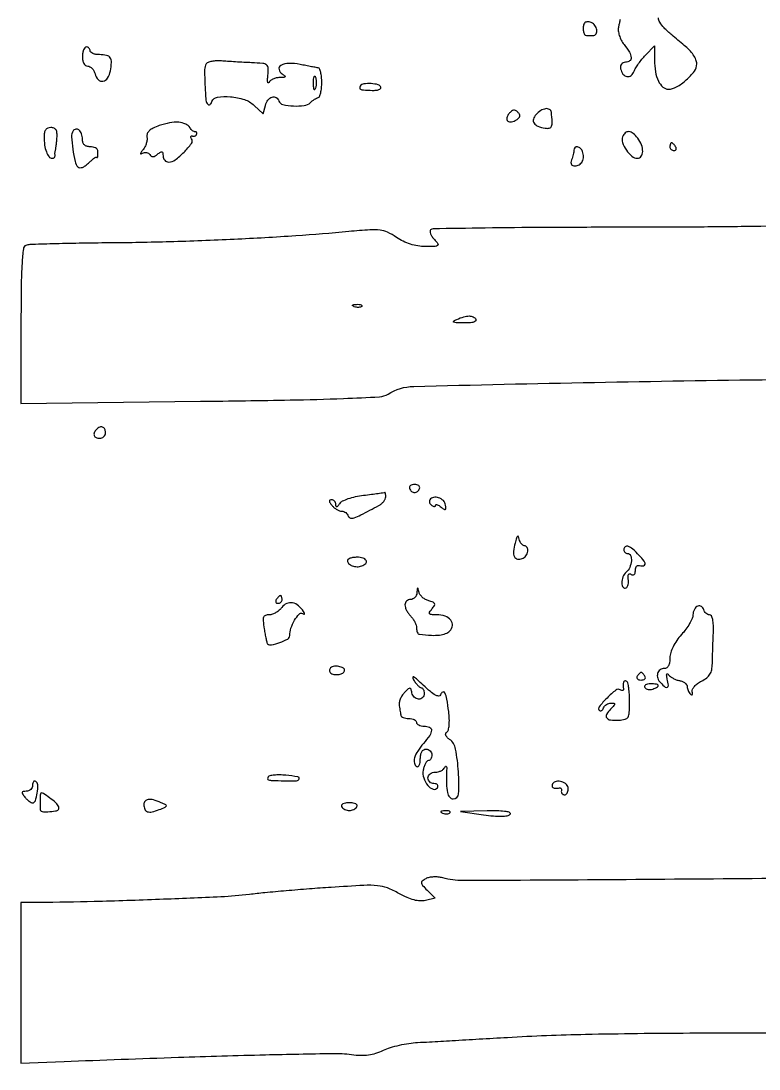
# Model space of a CAD drawing. Extents: x 0 to 5034, y 0 to 2560.
# Drawn here: x 0 to 192.2, y 1113.6 to 1386.8 of the extents above; entities that cross this region are included whole.
import ezdxf

# ---------------------------------------------------------------- set-up
doc = ezdxf.new("R2010")
doc.units = 0

msp = doc.modelspace()

# ---------------------------------------------------------------- linework, layer by layer
for points in [[(146.717159, 1386.206326, 0.086915), (146.436378, 1385.241242, 0.06871), (146.466292, 1384.15273, 0.082311), (146.75971, 1383.2931, 0.276116), (147.25, 1383), (148.073437, 1383), (149, 1383, 0.262818), (149.759127, 1383.428632, 0.172067), (149.965836, 1384.438119, 0.123597), (149.488236, 1385.617515, 0.14441), (148.532025, 1386.349337, 0.047559), (147.944687, 1386.512748, 0.063824), (147.393368, 1386.539695, 0.079797), (146.959212, 1386.434419, 0.181228)], [(16, 1377.5, 0.048383), (16.096803, 1376.501959, 0.078166), (16.388337, 1375.701796, 0.103874), (16.834362, 1375.185407, 0.164298), (17.383369, 1375, -0.129214), (17.951305, 1374.850737, -0.073972), (18.514007, 1374.4125, -0.065681), (18.986593, 1373.764694, -0.060903), (19.289749, 1373, 0.122961), (20.116878, 1371.487648, 0.25788), (21.349575, 1371.077958, 0.209316), (22.566843, 1371.90462, 0.093438), (23.291452, 1373.744303, 0.032187), (23.572311, 1375.987952, 0.164035), (23.247468, 1377.184971, 0.197876), (22.308839, 1377.813329, 0.049845), (20.440983, 1378, -0.039081), (19.50628, 1378.07317, -0.058208), (18.717039, 1378.29375, -0.076538), (18.179376, 1378.617207, -0.222681), (18, 1379, 0.099038), (17.923658, 1379.381638, 0.097945), (17.70625, 1379.70625, 0.097945), (17.381638, 1379.923658, 0.099038), (17, 1380, 0.226478), (16.617064, 1379.817169, 0.074992), (16.29375, 1379.265625, 0.057076), (16.073116, 1378.457356, 0.038131)], [(48.254061, 1375.602062, 0.138378), (47.828766, 1374.115021, 0.011993), (47.910057, 1370.136853, 0.010247), (48.170967, 1366.122958, 0.188757), (48.725278, 1365, 0.202205), (48.970057, 1364.913381, 0.147816), (49.243817, 1365.014062, 0.094908), (49.50934, 1365.30743, 0.05088), (49.720238, 1365.75, -0.277412), (51.150035, 1366.921813, -0.058169), (54.523482, 1367.02013, -0.055833), (58.188751, 1366.282404, -0.111462), (60.724111, 1364.789459), (63.077124, 1362.578918), (63.655193, 1364.789459, -0.100422), (64.330213, 1366.165882, -0.152824), (65.412265, 1366.92436, -0.213518), (66.477143, 1366.803895, -0.180854), (67.19475, 1365.91575, 0.262958), (68.20872, 1364.999577, 0.042629), (70.941671, 1364.627554, 0.043877), (73.78762, 1364.734643, 0.166537), (75.363411, 1365.506268, -0.028536), (75.865889, 1365.954445, -0.025405), (76.435398, 1366.361439, -0.026252), (76.985859, 1366.674565, -0.068182), (77.416667, 1366.821429, 0.255683), (77.772444, 1367.116884, 0.036989), (78.064063, 1368.049107, 0.034354), (78.266695, 1369.300347, 0.022972), (78.333333, 1370.75, 0.023028), (78.266859, 1372.192563, 0.035757), (78.064063, 1373.421212, 0.039826), (77.772128, 1374.318116, 0.280026), (77.416667, 1374.577529, -0.021874), (76.858771, 1374.649399, -0.002674), (75.645766, 1374.86663, -0.003164), (74.206906, 1375.141686, -0.002606), (72.675304, 1375.452833, 0.053666), (69.80428, 1375.736278, 0.120449), (67.695451, 1375.201028, 0.331446), (67.198361, 1374.151646, 0.205133), (68.008359, 1372.973672, -0.021705), (68.737906, 1372.466837, -0.403436), (68.776971, 1372.213983, -0.230013), (68.479708, 1372.049656, -0.011441), (67.333333, 1372.015313, 0.052873), (66.461429, 1371.916619, 0.053323), (65.632236, 1371.637311, 0.058572), (64.965514, 1371.229949, 0.117977), (64.584917, 1370.75, -0.311214), (64.406247, 1370.644886, -0.350772), (64.263051, 1370.777318, -0.048761), (64.226266, 1371.480558, -0.013073), (64.306128, 1372.598317, 0.03168), (64.371267, 1374.505915, 0.224185), (63.962329, 1375.310404, 0.143855), (62.960775, 1375.703125, 0.011149), (60.054545, 1375.894165, -0.002233), (58.06897, 1375.989167, -0.001636), (55.866288, 1376.111648, -0.001652), (53.781015, 1376.24136, -0.003663), (52.192392, 1376.357146, 0.0299), (50.879895, 1376.383795, 0.037504), (49.671119, 1376.244838, 0.041059), (48.714522, 1375.978547, 0.167452)], [(76.692991, 1369.269032, -0.087174), (76.51666, 1368.883358, -0.597527), (76.356533, 1368.900903, -0.080377), (76.235556, 1369.431793, -0.012823), (76.194949, 1370.5, -0.014395), (76.212705, 1371.580113, -0.052471), (76.315079, 1372.257153, -0.333666), (76.47713, 1372.386009, -0.31318), (76.655937, 1372.269032, -0.06278), (76.814405, 1371.671085, -0.030339), (76.872264, 1370.880008, -0.029507), (76.832894, 1370.036634, -0.037336)], [(88.367878, 1369.786222, 0.128551), (88.209012, 1369.268761, 0.331154), (88.41636, 1368.963984, 0.069297), (89.180848, 1368.812633, 0.004275), (91.5, 1368.7, 0.033462), (92.440512, 1368.725326, 0.060493), (93.192188, 1368.889205, 0.094945), (93.651489, 1369.155131, 0.290834), (93.75, 1369.484527, 0.26794), (93.052136, 1370.163613, 0.048083), (91.186312, 1370.449591, 0.04802), (89.270156, 1370.372963, 0.223957)], [(127.10906, 1362.631409, 0.104703), (126.519145, 1361.509482, 0.296225), (126.769171, 1360.702783, 0.234486), (127.712277, 1360.478358, 0.081818), (129.039387, 1361.024342, 0.052869), (129.652205, 1361.499182, 0.157747), (129.900287, 1361.960916, 0.175012), (129.818409, 1362.448412, 0.068226), (129.399259, 1363.000741, 0.078798), (128.829441, 1363.414571, 0.159006), (128.287065, 1363.499587, 0.132469), (127.729987, 1363.248606, 0.04788)], [(134.133021, 1362.378942, 0.106776), (133.460753, 1361.181587, 0.224441), (133.609017, 1360.149739, 0.156113), (134.611864, 1359.344077, 0.050032), (136.477558, 1358.833574, 0.09363), (137.597619, 1358.855539, 0.25213), (138.187151, 1359.352386, 0.111479), (138.365712, 1360.498898, 0.014205), (138.125, 1363, 0.238296), (137.634133, 1363.729614, 0.167811), (136.643306, 1363.908058, 0.104152), (135.345421, 1363.416721, 0.069361)], [(36, 1359.508449, 0.02851), (34.428082, 1358.854516, 0.073601), (33.415066, 1358.164186, 0.112042), (32.895395, 1357.408693, 0.140594), (32.810873, 1356.566453, -0.074454), (32.834664, 1355.791866, -0.043424), (32.645359, 1354.880134, -0.042326), (32.289632, 1353.979379, -0.055122), (31.810873, 1353.233853, 0.012597), (31.293576, 1352.561506, 0.122776), (31.159419, 1352.231642, 0.559172), (31.274357, 1352.136193, 0.053441), (31.680902, 1352.324353, -0.089457), (32.181748, 1352.513911, -0.094001), (32.708238, 1352.511764, -0.098385), (33.178379, 1352.31979, -0.108779), (33.519929, 1351.967754, 0.104543), (33.903294, 1351.565939, 0.164411), (34.358158, 1351.437769, 0.118701), (34.909843, 1351.600925, 0.042246), (35.589028, 1352.073886, -0.025852), (36.323484, 1352.621901, -0.228612), (36.713024, 1352.676732, -0.285615), (36.941649, 1352.407886, -0.037094), (37, 1351.622445, 0.08843), (37.110422, 1351.002978, 0.094804), (37.427273, 1350.476593, 0.099992), (37.89965, 1350.124455, 0.110767), (38.454545, 1350, 0.162675), (40.151613, 1350.567149, 0.037155), (42.460388, 1352.589348, 0.034686), (44.391967, 1354.846398, 0.307169), (44.444783, 1356.089344, -0.048367), (44.272165, 1356.440469, -0.172988), (44.267811, 1356.686776, -0.290033), (44.410043, 1356.802102, -0.110062), (44.67567, 1356.774777, 0.089797), (45.009382, 1356.726852, 0.095284), (45.331291, 1356.801028, 0.099786), (45.591427, 1356.984934, 0.109117), (45.75, 1357.25, 0.076508), (45.797838, 1357.530313, 0.137092), (45.739092, 1357.754598, 0.167854), (45.584569, 1357.88729, 0.128187), (45.361803, 1357.91459, -0.144636), (45.068328, 1357.960218, -0.054231), (44.709771, 1358.179989, -0.047958), (44.34769, 1358.520068, -0.04185), (44.038308, 1358.938016, 0.153833), (42.892591, 1359.926682, 0.084155), (41.072793, 1360.369628, 0.064068), (38.718647, 1360.235022, 0.038055)], [(6, 1356.581787, 0.036078), (6.154165, 1354.448008, 0.054226), (6.620108, 1352.642775, 0.070721), (7.300755, 1351.403191, 0.236107), (8.106989, 1351, 0.085084), (8.438979, 1351.056906, 0.107853), (8.702892, 1351.220313, 0.119263), (8.857212, 1351.464218, 0.121421), (8.881579, 1351.75, -0.031041), (8.850875, 1352.073802, -0.02435), (8.856595, 1352.426562, -0.02493), (8.894473, 1352.755197, -0.053883), (8.96282, 1353, 0.058847), (9.050979, 1353.328268, 0.005478), (9.163105, 1354.160938, 0.006984), (9.272401, 1355.160317, 0.00543), (9.364263, 1356.25, 0.033485), (9.372614, 1357.5758, 0.11581), (9.127734, 1358.39271, 0.169093), (8.609804, 1358.841453, 0.095017), (7.783022, 1359, 0.096723), (6.99419, 1358.845962, 0.138312), (6.434333, 1358.410939, 0.110737), (6.1054, 1357.663892, 0.048586)], [(13.564046, 1358.103629, 0.153162), (13.186724, 1356.623525, 0.020372), (13.496865, 1353.371718, 0.020855), (14.073888, 1350.155634, 0.142494), (14.84117, 1348.75883, 0.184095), (15.326491, 1348.54135, 0.097221), (15.989695, 1348.632552, 0.07104), (16.758485, 1349.025332, 0.042832), (17.542857, 1349.685714, -0.014782), (18.261488, 1350.363066, -0.023531), (18.918616, 1350.893616, -0.019945), (19.465484, 1351.261587, -0.313023), (19.678571, 1351.25, 0.119378), (19.800773, 1351.194927, 0.214927), (19.90558, 1351.220312, 0.161785), (19.976615, 1351.326644, 0.067143), (20, 1351.5), (20, 1352.146875), (20, 1353, 0.191087), (19.848523, 1353.381882, 0.088204), (19.4125, 1353.70625, 0.068025), (18.765418, 1353.926307, 0.048028), (18, 1354, -0.072026), (17.136347, 1354.12506, -0.121293), (16.507601, 1354.492623, -0.12387), (16.129729, 1355.103605, -0.077002), (16, 1355.940983, 0.079556), (15.77201, 1357.364804, 0.13257), (15.109621, 1358.373276, 0.231344), (14.290747, 1358.601093, 0.211543)], [(156.682427, 1356.614802, 0.178428), (156.66218, 1355.088782, 0.066126), (157.654243, 1353.14508, 0.066099), (159.120182, 1351.526646, 0.177529), (160.556704, 1351, 0.245047), (161.520906, 1351.502737, 0.151081), (161.919852, 1352.749645, 0.097059), (161.594637, 1354.499561, 0.068116), (160.607954, 1356.25, 0.058255), (159.43561, 1357.469504, 0.15013), (158.317893, 1357.929861, 0.208532), (157.374959, 1357.618945, 0.119238)], [(169, 1354, 0.105053), (169.081062, 1353.618444, 0.099167), (169.311086, 1353.29375, 0.09642), (169.654762, 1353.076123, 0.093332), (170.059017, 1353, 0.108972), (170.413961, 1353.078288, 0.182303), (170.6254, 1353.29375, 0.161196), (170.656512, 1353.6179, 0.082592), (170.5, 1354, 0.029505), (170.231006, 1354.382774, 0.035638), (169.933975, 1354.70625, 0.038439), (169.65171, 1354.934461, 0.151918), (169.440983, 1355, 0.210953), (169.272352, 1354.92554, 0.081139), (169.129539, 1354.70625, 0.061769), (169.032345, 1354.382849, 0.042167)], [(144, 1353.081787, -0.04425), (143.959197, 1352.621647, -0.015326), (143.821697, 1351.96865, -0.015089), (143.625376, 1351.254744, -0.016969), (143.393011, 1350.581787, 0.065974), (143.231681, 1349.906916, 0.158332), (143.338211, 1349.409944, 0.177114), (143.703435, 1349.105437, 0.086312), (144.309678, 1349, 0.140326), (145.398741, 1349.311786, 0.134949), (146.17738, 1350.156262, 0.117344), (146.482067, 1351.385543, 0.090681), (146.245704, 1352.75, 0.111708), (145.707643, 1353.580484, 0.157978), (144.923832, 1353.968868, 0.237494), (144.278748, 1353.755333, 0.198752)], [(88.729167, 1312.395833, -0.126455), (88.402231, 1312.202593, -0.060344), (87.916927, 1312.123424, -0.05415), (87.359369, 1312.160852, -0.051402), (86.8125, 1312.316886, -0.054073), (86.395823, 1312.538436, -0.470617), (86.37858, 1312.720685, -0.168741), (86.670344, 1312.862007, -0.018894), (87.416667, 1312.921053, -0.028489), (88.112848, 1312.910055, -0.077125), (88.592839, 1312.799335, -0.208169), (88.77538, 1312.614691, -0.296942)], [(118.5, 1309, -0.355072), (118.448734, 1308.604169, -0.119595), (117.906896, 1308.292805, -0.054976), (116.836016, 1308.104936, -0.020572), (115.309017, 1308.070285, -0.006171), (113.293391, 1308.132368, -0.108321), (112.664955, 1308.298828, -0.583203), (112.654499, 1308.559388, -0.037291), (113.5, 1309, -0.027916), (115.358877, 1309.678628, -0.073689), (116.756955, 1309.885798, -0.113568), (117.780256, 1309.650332, -0.142168)], [(19.666667, 1280.333333, 0.091649), (19.095775, 1279.503522, 0.193059), (19.066255, 1278.735179, 0.206496), (19.569797, 1278.19498, 0.103678), (20.5, 1278, 0.099038), (21.072457, 1278.114514, 0.097945), (21.559375, 1278.440625, 0.097945), (21.885486, 1278.927543, 0.099038), (22, 1279.5, 0.103678), (21.80502, 1280.430203, 0.206496), (21.264821, 1280.933745, 0.193059), (20.496478, 1280.904225, 0.091649)], [(101.191667, 1264.925, 0.073624), (101.399741, 1264.514089, 0.066918), (101.723802, 1264.165781, 0.070382), (102.110048, 1263.930417, 0.102038), (102.5, 1263.85, 0.102038), (102.889952, 1263.930417, 0.070382), (103.276198, 1264.165781, 0.066918), (103.600259, 1264.514089, 0.073624), (103.808333, 1264.925, 0.159683), (103.810399, 1265.333474, 0.143818), (103.571823, 1265.684219, 0.107546), (103.111023, 1265.920344, 0.064908), (102.5, 1266, 0.064908), (101.888977, 1265.920344, 0.107546), (101.428177, 1265.684219, 0.143818), (101.189601, 1265.333474, 0.159683)], [(89.193051, 1263.076073, 0.022624), (87.070227, 1262.721089, 0.028829), (85.156834, 1262.194483, 0.030038), (83.650112, 1261.581693, 0.141055), (82.958364, 1260.966871, -0.020017), (82.529422, 1260.345206, -0.177003), (82.254446, 1260.166455, -0.409489), (82.075914, 1260.276229, -0.05755), (82.015313, 1260.75, 0.088336), (81.924283, 1261.227276, 0.09371), (81.67478, 1261.632812, 0.098665), (81.306963, 1261.904205, 0.110189), (80.877555, 1262, 0.122183), (80.467821, 1261.898357, 0.300026), (80.325424, 1261.638636, 0.128583), (80.48229, 1261.191217, 0.024942), (81, 1260.5, 0.045514), (81.571975, 1259.926066, 0.040659), (82.259381, 1259.440625, 0.042932), (82.953705, 1259.107123, 0.090741), (83.539111, 1259, -0.08761), (84.0647, 1258.907194, -0.069618), (84.5744, 1258.636267, -0.069446), (84.991325, 1258.235017, -0.086246), (85.24608, 1257.76176, 0.245993), (85.807139, 1257.221367, 0.155075), (86.737288, 1257.2432, 0.038055), (88.544175, 1258.022611, 0.002988), (93.172568, 1260.487128, 0.048983), (93.871604, 1260.958373, 0.049446), (94.463192, 1261.555256, 0.054151), (94.868303, 1262.181847, 0.116963), (95, 1262.737128, 0.018711), (94.982232, 1263.211772, 0.036112), (94.926563, 1263.587672, 0.051814), (94.846269, 1263.827748, 0.439819), (94.75, 1263.859202, -0.092574), (94.546279, 1263.789811, -0.000917), (93.014521, 1263.571079, -0.002971), (91.245174, 1263.332443, -0.001918)], [(106.487659, 1261.980032, 0.11997), (106.367385, 1261.61064, 0.100694), (106.418751, 1261.200977, 0.091961), (106.634841, 1260.813618, 0.08142), (106.983688, 1260.510081, 0.047815), (107.373526, 1260.317898, 0.1041), (107.701458, 1260.266654, 0.181382), (107.913567, 1260.359172, 0.202874), (108, 1260.563428, -0.353955), (108.124404, 1260.717145, -0.137514), (108.417039, 1260.698598, -0.062113), (108.874209, 1260.471711, -0.027003), (109.419707, 1260.066637, 0.020745), (110.169066, 1259.495504, 0.26771), (110.506256, 1259.466229, 0.30414), (110.670821, 1259.738446, 0.024748), (110.586578, 1260.611064, 0.163003), (110.00755, 1261.754093, 0.114599), (108.769116, 1262.514298, 0.126144), (107.413431, 1262.611221, 0.212524)], [(128.673537, 1250.704011, 0.039081), (128.282599, 1248.541475, 0.133441), (128.514826, 1247.143312, 0.245226), (129.299041, 1246.534768, 0.137195), (130.532025, 1246.650663, 0.145106), (131.474244, 1247.373816, 0.117476), (131.965718, 1248.555623, 0.165287), (131.79435, 1249.569851, 0.275628), (131.073324, 1250, -0.163732), (130.691468, 1250.128489, -0.071179), (130.310409, 1250.514062, -0.059549), (129.987279, 1251.080477, -0.047926), (129.777455, 1251.75, 0.054232), (129.565234, 1252.398475, 0.515734), (129.323507, 1252.445931, 0.128316), (129.045092, 1251.998976, 0.011224)], [(157, 1249, 0.099038), (157.076342, 1248.618362, 0.097945), (157.29375, 1248.29375, 0.097945), (157.618362, 1248.076342, 0.099038), (158, 1248, -0.314806), (158.770904, 1247.461236, -0.108672), (158.963003, 1246.040146, -0.082229), (158.532469, 1244.32706, -0.117477), (157.594896, 1243.078757, 0.131974), (156.760207, 1241.898729, 0.087547), (156.463952, 1240.25726, 0.158981), (156.81475, 1239.167435, 0.381189), (157.578943, 1239, 0.143983), (157.896575, 1239.326185, 0.062015), (158.113766, 1239.899298, 0.054163), (158.20692, 1240.61099, 0.047473), (158.152237, 1241.359311, -0.040251), (158.08835, 1242.088749, -0.14569), (158.216838, 1242.531503, -0.268721), (158.504966, 1242.679305, -0.126292), (158.918623, 1242.550294, 0.123549), (159.331462, 1242.419086, 0.189954), (159.683764, 1242.533326, 0.149735), (159.920464, 1242.891059, 0.071941), (160, 1243.440983, -0.046583), (160.054926, 1244.02925, -0.073584), (160.220313, 1244.507253, -0.103366), (160.464248, 1244.805228, -0.211938), (160.75, 1244.881579, 0.050948), (162.089337, 1244.808118, 0.373151), (162.518307, 1245.216904, 0.193771), (162.282155, 1246.015222, 0.020948), (161, 1247.5, 0.024014), (159.32488, 1249.119731, 0.090697), (158.078441, 1249.866325, 0.27168), (157.34255, 1249.738653, 0.220592)], [(85, 1246.106989, 0.210241), (85.334015, 1245.347736, 0.097847), (86.271946, 1244.776763, 0.082195), (87.526949, 1244.538341, 0.090078), (88.75, 1244.730641, 0.108795), (89.801079, 1245.378483, 0.338387), (89.917055, 1246.150479, 0.205422), (89.090847, 1246.794514, 0.064317), (87.5, 1247, 0.033947), (86.542413, 1246.934911, 0.051882), (85.734375, 1246.737678, 0.06743), (85.178044, 1246.449646, 0.244294)], [(103.116001, 1237.75, -0.082928), (102.958323, 1237.081595, -0.087338), (102.59345, 1236.514062, -0.093499), (102.081275, 1236.133735, -0.113553), (101.5, 1236, 0.094164), (100.92743, 1235.891204, 0.096665), (100.440625, 1235.580357, 0.099005), (100.114773, 1235.116526, 0.104136), (100, 1234.571429, 0.080812), (100.106526, 1233.91663, 0.037721), (100.440625, 1233.121875, 0.036098), (100.925969, 1232.322242, 0.041953), (101.5, 1231.642857, -0.045706), (102.074073, 1230.953005, -0.037117), (102.559375, 1230.121875, -0.03846), (102.892467, 1229.281635, -0.075276), (103, 1228.571429, 0.045432), (103.055302, 1227.964065, 0.06118), (103.220313, 1227.437742, 0.07633), (103.46303, 1227.065967, 0.185108), (103.75, 1226.918758, 0.01418), (106.869115, 1226.670131, 0.041032), (109.032625, 1226.736862, 0.061675), (110.572613, 1227.107279, 0.106944), (111.673963, 1227.81682, 0.169256), (112.350126, 1229.216356, 0.20269), (111.941439, 1230.610115, 0.141707), (110.443254, 1231.644043, 0.080807), (108.255111, 1232, -0.016008), (106.869819, 1232.044363, -0.213898), (106.430063, 1232.276372, -0.31904), (106.410984, 1232.688934, -0.030328), (107.042006, 1233.550615, 0.035031), (107.659249, 1234.410308, 0.235767), (107.704835, 1234.917817, 0.21038), (107.323685, 1235.296832, 0.028032), (106.218012, 1235.65324, -0.061179), (105.378151, 1235.986728, -0.053005), (104.598662, 1236.527013, -0.055704), (103.992048, 1237.181449, -0.094426), (103.669562, 1237.852625, 0.003643), (103.397103, 1238.849092, 0.38784), (103.287133, 1238.917525, 0.339164), (103.193647, 1238.813797, 0.003335)], [(67.956849, 1233.940131, -0.057272), (67.280525, 1233.197856, -0.0468), (66.408165, 1232.569913, -0.048583), (65.481964, 1232.141454, -0.084246), (64.648398, 1232, 0.084107), (63.673651, 1231.834866, 0.225027), (63.184565, 1231.352658, 0.112641), (63.063252, 1230.390816, 0.015502), (63.326394, 1228.376097, 0.006161), (63.57297, 1226.966685, 0.008992), (63.827724, 1225.732177, 0.005138), (64.070158, 1224.704928, 0.138863), (64.207236, 1224.464402, 0.249984), (65.240886, 1224.159426, 0.036403), (67.42147, 1224.776544, 0.036147), (69.478457, 1225.697187, 0.27614), (70, 1226.569524, -0.081717), (70.314791, 1228.482773, -0.048883), (71.265003, 1230.588857, -0.051992), (72.418482, 1232.186239, -0.363633), (73.300736, 1232.314135, 0.049358), (73.652828, 1232.141905, 0.368295), (73.814616, 1232.200862, 0.240359), (73.824154, 1232.418424, 0.031415), (73.598815, 1232.840114, 0.080392), (72.275356, 1234.367419, 0.126617), (70.717425, 1235.109347, 0.152169), (69.199212, 1234.942485, 0.134498)], [(66.5, 1236, 0.082592), (66.343488, 1235.6179, 0.161196), (66.3746, 1235.29375, 0.182303), (66.586039, 1235.078288, 0.108972), (66.940983, 1235, 0.093332), (67.345238, 1235.076123, 0.09642), (67.688914, 1235.29375, 0.099167), (67.918938, 1235.618444, 0.105053), (68, 1236, 0.042167), (67.967655, 1236.382849, 0.061769), (67.870461, 1236.70625, 0.081139), (67.727648, 1236.92554, 0.210953), (67.559017, 1237, 0.151918), (67.34829, 1236.934461, 0.038439), (67.066025, 1236.70625, 0.035638), (66.768994, 1236.382774, 0.029505)], [(176.25, 1234.263206, 0.116757), (175.77191, 1233.961005, 0.068618), (175.367188, 1233.414717, 0.062665), (175.09325, 1232.719679, 0.06265), (175, 1231.978385, -0.104053), (174.804222, 1231.047805, -0.028417), (174.11875, 1229.703482, -0.027446), (173.148227, 1228.232549, -0.025514), (172, 1226.838857, 0.032487), (170.770106, 1225.302925, 0.037688), (169.815742, 1223.692258, 0.041532), (169.201184, 1222.138058, 0.073515), (169, 1220.777139, -0.039597), (168.907901, 1219.61602, -0.078511), (168.622471, 1218.740083, -0.112642), (168.169126, 1218.197515, -0.164051), (167.583333, 1218, 0.153929), (166.439257, 1217.639239, 0.177426), (165.78814, 1216.705004, 0.151903), (165.843499, 1215.448239, 0.110414), (166.598214, 1214.258929, 0.022607), (167.797955, 1213.163034, 0.314101), (168.351753, 1213.115121, 0.303141), (168.602941, 1213.622441, 0.02171), (168.319634, 1215.25, -0.017219), (168.159424, 1216.123864, -0.111878), (168.19314, 1216.566977, -0.489522), (168.370539, 1216.634068, -0.096887), (168.663253, 1216.365682, 0.075565), (169.126465, 1215.903401, 0.035861), (169.841706, 1215.453128, 0.034502), (170.67292, 1215.080744, 0.041211), (171.5, 1214.851987, -0.052755), (172.264995, 1214.621306, -0.063958), (172.9125, 1214.245367, -0.075901), (173.351268, 1213.78879, -0.154717), (173.5, 1213.319638, 0.060336), (173.560849, 1212.817222, 0.039066), (173.744792, 1212.26056, 0.038957), (174.014228, 1211.736785, 0.058169), (174.333333, 1211.333333, 0.082378), (174.626288, 1211.123742, 0.346053), (174.823958, 1211.165808, 0.194244), (174.909432, 1211.431636, 0.038994), (174.833333, 1211.933248, -0.170501), (174.90446, 1212.581735, -0.066157), (175.405729, 1213.348304, -0.055419), (176.222318, 1214.107254, -0.043911), (177.25, 1214.737814, 0.046743), (178.591419, 1215.57135, 0.092556), (179.430295, 1216.496003, 0.090367), (179.890849, 1217.676525, 0.042965), (180.063815, 1219.304566, -0.002023), (180.101207, 1220.861369, -0.000848), (180.163577, 1222.956882, -0.000839), (180.23785, 1225.197989, -0.001091), (180.313815, 1227.250775, 0.017111), (180.323999, 1229.307632, 0.044106), (180.150111, 1230.781679, 0.070305), (179.818033, 1231.702953, 0.278136), (179.323324, 1232.000775, -0.105894), (178.849427, 1232.101953, -0.077632), (178.39732, 1232.395774, -0.073553), (178.035267, 1232.83204, -0.077708), (177.823324, 1233.346539, 0.096053), (177.604385, 1233.82751, 0.10654), (177.227789, 1234.171258, 0.109404), (176.751625, 1234.32358, 0.106119)], [(80.487659, 1217.980032, 0.086456), (80.347192, 1217.629461, 0.102024), (80.345313, 1217.272696, 0.11056), (80.481778, 1216.965717, 0.11748), (80.733688, 1216.754232, 0.085984), (81.764165, 1216.443417, 0.076224), (82.8851, 1216.477903, 0.087776), (83.803236, 1216.82141, 0.194412), (84.25, 1217.404671, 0.34024), (83.96037, 1218.116771, 0.094491), (82.74709, 1218.546191, 0.079865), (81.313066, 1218.535234, 0.215807)], [(102.123002, 1215.25, 0.022981), (102.698621, 1214.388462, 0.030037), (103.305244, 1213.660938, 0.030672), (103.863703, 1213.13608, 0.175021), (104.240547, 1213, -0.189129), (104.530537, 1212.88624, -0.088842), (104.776911, 1212.559375, -0.068658), (104.944005, 1212.074041, -0.048657), (105, 1211.5, -0.19275), (104.574327, 1210.436813, -0.219764), (103.562014, 1210.036597, -0.18134), (102.441234, 1210.530323, -0.152871), (101.823324, 1211.678593, 0.026545), (101.584142, 1212.641934, 0.327751), (101.298588, 1212.85495, 0.190066), (100.877951, 1212.692687, 0.010397), (99.836301, 1211.693465, 0.056293), (99.224824, 1210.926266, 0.047861), (98.760363, 1210.000031, 0.050135), (98.50182, 1209.062103, 0.089631), (98.50979, 1208.264872, -0.003242), (98.644488, 1207.534179, -0.003193), (98.770404, 1206.798119, -0.003138), (98.87256, 1206.151814, -0.012207), (98.923489, 1205.75, 0.220218), (99.094211, 1205.462053, 0.063962), (99.565025, 1205.220313, 0.051182), (100.228568, 1205.054885, 0.035529), (101, 1205, -0.048028), (101.765418, 1204.926307, -0.068025), (102.4125, 1204.70625, -0.088204), (102.848523, 1204.381882, -0.191087), (103, 1204, 0.191087), (103.151477, 1203.618118, 0.088204), (103.5875, 1203.29375, 0.068025), (104.234582, 1203.073693, 0.048028), (105, 1203, -0.102833), (106.404419, 1202.70807, -0.310385), (106.896488, 1201.921443, -0.143238), (106.441764, 1200.582815, -0.025929), (104.806398, 1198.492348, 0.035579), (103.311637, 1196.503774, 0.074324), (102.514774, 1194.743399, 0.117388), (102.455412, 1193.363319, 0.209617), (103.089067, 1192.444954, 0.291947), (103.433476, 1192.449959, 0.140927), (103.732413, 1192.799055, 0.072965), (103.935442, 1193.498602, 0.034212), (104, 1194.440983, -0.045128), (104.09732, 1195.517041, -0.087671), (104.396541, 1196.323497, -0.119789), (104.875985, 1196.819301, -0.141873), (105.5, 1197, -0.099038), (106.072457, 1196.885486, -0.097945), (106.559375, 1196.559375, -0.097945), (106.885486, 1196.072457, -0.099038), (107, 1195.5, -0.056963), (106.934424, 1194.926261, -0.07631), (106.740495, 1194.440625, -0.095371), (106.453586, 1194.115097, -0.166053), (106.116577, 1194, 0.216067), (105.744257, 1193.831228, 0.054607), (105.353687, 1193.27301, 0.045711), (105.005857, 1192.472812, 0.032461), (104.760055, 1191.525142, 0.126148), (104.886511, 1189.490986, 0.091585), (105.970233, 1187.486891, 0.145416), (107.356972, 1186.530803, 0.345887), (108.45974, 1186.934857, 0.127555), (108.584896, 1187.339692, 0.189224), (108.466699, 1187.687114, 0.146937), (108.106924, 1187.921315, 0.071438), (107.559017, 1188, -0.095165), (106.963945, 1188.114295, -0.09695), (106.457961, 1188.440625, -0.098802), (106.119235, 1188.927627, -0.103052), (106, 1189.5, -0.12694), (106.14761, 1190.07205, -0.100762), (106.563021, 1190.559375, -0.089679), (107.184424, 1190.886976, -0.076722), (107.916667, 1191, 0.059857), (108.69114, 1191.093048, 0.057217), (109.434178, 1191.367188, 0.061823), (110.03653, 1191.771586, 0.109512), (110.391174, 1192.25, -0.081259), (110.595485, 1192.560548, -0.495283), (110.758811, 1192.545312, -0.131177), (110.862351, 1192.207232, -0.020284), (110.859353, 1191.5, 0.013861), (110.79774, 1187.893379, 0.054026), (111.061319, 1185.681088, 0.111189), (111.65144, 1184.453179, 0.229225), (112.588005, 1184, 0.399572), (113.95692, 1185.301803, 0.028159), (113.921874, 1191.088187, 0.0298), (113.194221, 1197.025764, 0.191775), (111.617828, 1199.5375, -0.041728), (110.962288, 1200.106425, -0.105337), (110.627046, 1200.637938, -0.176362), (110.625382, 1201.09053, -0.169538), (110.91463, 1201.447238, 0.198051), (111.303536, 1201.984936, 0.036332), (111.50604, 1203.220089, 0.032294), (111.547415, 1204.854635, 0.019456), (111.395954, 1206.788423, 0.012911), (110.931905, 1210.013868, 0.072106), (110.396081, 1211.671339, 0.431737), (109.826934, 1211.846795, 0.180195), (109.249188, 1211.158279, -0.328868), (108.766522, 1210.83247, -0.117345), (107.917896, 1211.072193, -0.050193), (106.617922, 1211.979284, -0.013808), (104.768549, 1213.658279, 0.009107), (103.210419, 1215.099817, 0.046708), (102.263224, 1215.797694, 0.532032), (102.036528, 1215.692008, 0.176737)], [(160.5, 1216, 0.146489), (160.397987, 1215.620597, 0.191582), (160.538811, 1215.29375, 0.134005), (160.925364, 1215.072951, 0.063222), (161.5, 1215, 0.063222), (162.074636, 1215.072951, 0.134005), (162.461189, 1215.29375, 0.191582), (162.602013, 1215.620597, 0.146489), (162.5, 1216, 0.025622), (162.235369, 1216.382847, 0.032351), (161.951311, 1216.70625, 0.033983), (161.686704, 1216.937141, 0.163822), (161.5, 1217, 0.163822), (161.313296, 1216.937141, 0.033983), (161.048689, 1216.70625, 0.032351), (160.764631, 1216.382847, 0.025622)], [(156.881579, 1214.309017, 0.025288), (156.846458, 1213.93957, 0.014846), (156.840008, 1213.495502, 0.014828), (156.859991, 1213.049989, 0.024385), (156.906356, 1212.67567, -0.134136), (156.881324, 1212.412086, -0.238931), (156.724237, 1212.268547, -0.151655), (156.445332, 1212.276838, -0.055767), (156.08529, 1212.447288, 0.316583), (154.930286, 1212.378338, 0.027825), (152.620781, 1210.317914, 0.02845), (150.592231, 1208.050327, 0.395038), (150.672082, 1207.048156, 0.181951), (150.936955, 1206.942707, 0.153423), (151.228191, 1207.028208, 0.103479), (151.50529, 1207.311391, 0.056383), (151.720238, 1207.75, -0.095296), (152.002168, 1208.22784, -0.068625), (152.472656, 1208.632812, -0.066469), (153.052532, 1208.906461, -0.077198), (153.654762, 1209, -0.037466), (154.415522, 1208.942915, -0.387712), (154.597135, 1208.718912, -0.172384), (154.432126, 1208.328504, -0.011026), (153.562237, 1207.41938, 0.059773), (152.496076, 1206.062519, 0.304587), (152.536843, 1205.151714, 0.213165), (153.495704, 1204.60943, 0.035012), (155.676895, 1204.555624, 0.045571), (157.331304, 1204.782714, 0.207638), (158.094765, 1205.347528, 0.120131), (158.432171, 1206.498004, 0.01154), (158.5, 1209.436427, 0.01471), (158.445428, 1211.290923, 0.020988), (158.279687, 1212.929475, 0.017651), (158.04441, 1214.236693, 0.203483), (157.75, 1214.653599, 0.09102), (157.454725, 1214.769115, 0.143245), (157.185526, 1214.743957, 0.153787), (156.985201, 1214.580992, 0.109775)], [(162.473008, 1213.043674, 0.126981), (162.809536, 1212.720854, 0.081026), (163.321649, 1212.533742, 0.072258), (163.926665, 1212.506898, 0.066719), (164.532025, 1212.650663, 0.027681), (165.769457, 1213.205874, 0.395517), (165.917133, 1213.622791, 0.275668), (165.476999, 1213.936989, 0.020503), (163.940983, 1214, 0.045552), (163.193244, 1213.931736, 0.099152), (162.660421, 1213.719079, 0.177225), (162.42542, 1213.405148, 0.214542)], [(3, 1187.559017, -0.103188), (2.875907, 1186.964127, -0.098829), (2.523407, 1186.457961, -0.096915), (1.996841, 1186.118784, -0.095038), (1.377555, 1186, 0.035496), (0.565314, 1185.942264, 0.304492), (0.308142, 1185.71069, 0.217533), (0.381629, 1185.310961, 0.020633), (1, 1184.5, 0.027535), (1.532481, 1183.92587, 0.031477), (2.10274, 1183.440625, 0.033119), (2.630937, 1183.097668, 0.128111), (3.005868, 1183, 0.323297), (3.748866, 1183.536493, 0.041821), (4.235364, 1185.555614, 0.041478), (4.383387, 1187.668691, 0.256474), (3.865891, 1188.582884, 0.169554), (3.537934, 1188.655417, 0.189871), (3.254355, 1188.502872, 0.120385), (3.062516, 1188.117973, 0.055748)], [(64.366229, 1189.783555, 0.154677), (64.236432, 1189.268033, 0.327377), (64.48577, 1188.967787, 0.052834), (65.400567, 1188.839399, 0.002515), (68.5, 1188.75, 0.011793), (71.791443, 1188.749275, 0.315148), (72.460937, 1189.24148, 0.467761), (72.125001, 1189.790884, 0.012968), (68.981512, 1190.173154, 0.018576), (67.363855, 1190.26697, 0.026256), (65.921727, 1190.221216, 0.024758), (64.781565, 1190.067838, 0.211574)], [(138.444954, 1187.910933, 0.150036), (138.302219, 1187.364994, 0.258114), (138.540202, 1186.974494, 0.130369), (139.201868, 1186.799191, 0.039099), (140.25, 1186.881579, -0.12901), (140.515329, 1186.854957, -0.162681), (140.70625, 1186.700839, -0.133789), (140.789358, 1186.435117, -0.077171), (140.75, 1186.1, 0.11039), (140.732072, 1185.749164, 0.119228), (140.867188, 1185.435, 0.113761), (141.137515, 1185.206961, 0.093907), (141.5, 1185.1, 0.168696), (141.880951, 1185.191038, 0.108012), (142.20625, 1185.515435, 0.084061), (142.425801, 1186.029171, 0.059104), (142.5, 1186.654671, 0.197179), (142.042267, 1187.770248, 0.123534), (140.819581, 1188.513587, 0.126021), (139.409402, 1188.583739, 0.206932)], [(5, 1184.046685), (5, 1182.380901), (5, 1181.25, 0.269793), (5.227433, 1180.859184, 0.106208), (5.843821, 1180.665064, 0.0452), (6.988865, 1180.66147, 0.009289), (9, 1180.875, 0.185359), (9.734614, 1181.267697, 0.291388), (9.8355, 1181.952594, 0.104219), (9.08609, 1182.983642, 0.026365), (7.468575, 1184.296685, 0.006837), (5.844075, 1185.445387, 0.177515), (5.332071, 1185.576363, 0.359547), (5.055827, 1185.296875, 0.022316)], [(32, 1182.559017, 0.098801), (32.245336, 1181.329572, 0.216905), (32.932119, 1180.690181, 0.13958), (34.132315, 1180.635997, 0.036008), (36, 1181.222423, 0.007336), (37.583903, 1181.875147, 0.227833), (37.855619, 1182.186694, 0.362893), (37.716482, 1182.492466, 0.014107), (36.5, 1183.034724, 0.027445), (34.471124, 1183.743825, 0.096972), (33.102411, 1183.864608, 0.196906), (32.315804, 1183.44083, 0.173665)], [(83.5, 1182, 0.085235), (83.838188, 1181.617226, 0.053414), (84.342439, 1181.29375, 0.051777), (84.925537, 1181.074147, 0.064269), (85.5, 1181, 0.064269), (86.074463, 1181.074147, 0.051777), (86.657561, 1181.29375, 0.053414), (87.161812, 1181.617226, 0.085235), (87.5, 1182, 0.259199), (87.517887, 1182.385721, 0.162984), (87.190983, 1182.713525, 0.081563), (86.488004, 1182.931662, 0.034543), (85.5, 1183, 0.034543), (84.511996, 1182.931662, 0.081563), (83.809017, 1182.713525, 0.162984), (83.482113, 1182.385721, 0.259199)], [(109.8125, 1180.316886, 0.051402), (110.359369, 1180.160852, 0.05415), (110.916927, 1180.123424, 0.060344), (111.402231, 1180.202593, 0.126455), (111.729167, 1180.395833, 0.296942), (111.77538, 1180.614691, 0.208169), (111.592839, 1180.799335, 0.077125), (111.112848, 1180.910055, 0.028489), (110.416667, 1180.921053, 0.018894), (109.670344, 1180.862007, 0.168741), (109.37858, 1180.720685, 0.470617), (109.395823, 1180.538436, 0.054073)], [(120.45976, 1179.887818, 0.013513), (123.055959, 1179.580955, 0.027049), (125.120082, 1179.505494, 0.031842), (126.653661, 1179.630305, 0.161515), (127.40976, 1180.00976, 0.513126), (127.3417, 1180.424149, 0.07895), (126.395374, 1180.719214, 0.031602), (124.464678, 1180.876902, 0.008964), (121.45, 1180.878058), (114.5, 1180.756116)]]:
    msp.add_lwpolyline(points, format="xyb", close=True)
for points in [[(156.04169, 1387.191214, -0.000713), (155.830871, 1386.226366, -0.000803), (155.625448, 1385.299697, 0.080451), (155.562998, 1384.246061, 0.049738), (155.810944, 1383.027599, 0.046314), (156.327156, 1381.781376, 0.045343), (157.066988, 1380.641968, -0.030371), (158.456728, 1378.635632, -0.117471), (158.917132, 1377.20426, -0.2622), (158.520476, 1376.351831, -0.156872), (157.426676, 1376, 0.099154), (156.820192, 1375.878535, 0.133817), (156.380696, 1375.53647, 0.126354), (156.159635, 1375.00171, 0.083236), (156.176676, 1374.332866, 0.108103), (156.772464, 1372.950488, 0.192344), (157.801543, 1372.293131, 0.221653), (158.887346, 1372.567896, 0.13477), (159.66985, 1373.666842, -0.048545), (160.087065, 1374.535297, -0.01832), (160.828001, 1375.662504, -0.017944), (161.729289, 1376.838236, -0.020867), (162.670376, 1377.886364), (165, 1380.272727), (165, 1376.570622, 0.041298), (165.249421, 1373.555972, 0.069148), (166.007395, 1371.132913, 0.095289), (167.159362, 1369.557119, 0.189608), (168.575676, 1369, 0.132104), (170.733475, 1369.580234, 0.050355), (173.277708, 1371.419729, 0.05021), (175.361858, 1373.68474, 0.162278), (176, 1375.599165, 0.10202), (175.779346, 1376.669335, 0.046746), (175.092777, 1377.925806, 0.041528), (174.053095, 1379.220656, 0.034417), (172.75, 1380.416369, -0.007845), (169.462534, 1383.125947, -0.027554), (167.475543, 1385.014926, -0.043132), (166.339248, 1386.45103, -0.146832), (166, 1387.581346, 0.15599)], [(201.135892, 1333.359957, -0.000415), (187.567809, 1333.178303, -0.001925), (172.120367, 1333.043796, -0.001214), (154.084879, 1333, 0.00134), (136.112273, 1332.95185, 0.002186), (120.870126, 1332.803526, 0.000273), (107.311411, 1332.604893, 0.194967), (106.664485, 1332.331152, 0.225806), (106.52677, 1331.943361, 0.068493), (106.678904, 1331.320877, 0.053499), (107.067117, 1330.58128, 0.036341), (107.652806, 1329.831152, -0.026306), (108.56525, 1328.709628, -0.405492), (108.50196, 1328.260832, -0.16025), (107.858905, 1328.031595, -0.00616), (105.294534, 1328, -0.039873), (103.357966, 1328.15468, -0.036657), (101.413568, 1328.615466, -0.036174), (99.531887, 1329.3633, -0.036423), (97.782153, 1330.373088, 0.037095), (95.463071, 1331.707306, 0.081688), (93.506607, 1332.280305, 0.048036), (90.889409, 1332.348095, 0.006447), (85.392606, 1331.890826, -0.00738), (71.573574, 1330.767197, -0.00472), (55.489693, 1329.85052, -0.004613), (38.789238, 1329.211155, -0.005522), (23.052719, 1328.927947, 0.00224), (15.122241, 1328.837295, 0.0034), (8.229152, 1328.680726, 0.001291), (2.310204, 1328.490716, 0.083125), (1.302719, 1328.285922, 0.27814), (0.615041, 1327.403186, 0.014221), (0.272137, 1323.637771, 0.012879), (0.056001, 1317.738313, 0.002716), (0, 1307.428458), (0, 1287.070893), (46.75, 1287.652774, 0.001218), (70.128516, 1288.000715, 0.005293), (83.983161, 1288.387418, 0.004201), (93.350739, 1288.827018, 0.126016), (95.586829, 1289.533466, -0.133622), (102.275104, 1291.536965, -0.001521), (149.357113, 1292.58879, -0.001797), (195.952409, 1293.320453, -0.109172)], [(195.478723, 1163.27513, -0.000503), (155.072019, 1162.950409, -0.000631), (115.116369, 1162.719901, -0.069303), (109.822437, 1163.432898, 0.043512), (108.671882, 1163.648559, 0.036439), (107.429905, 1163.680205, 0.037929), (106.283626, 1163.538274, 0.077955), (105.43763, 1163.225034, 0.040589), (104.514509, 1162.605162, 0.258364), (104.306152, 1162.102079, 0.155651), (104.583763, 1161.48349, 0.013685), (105.778535, 1160.221465), (107.826684, 1158.173316), (105.331303, 1157.547016, -0.077171), (103.955182, 1157.420237, -0.049462), (102.368288, 1157.677978, -0.040055), (100.542033, 1158.323835, -0.022421), (98.434727, 1159.38059, 0.034724), (95.415114, 1160.803047, 0.070504), (92.864681, 1161.400332, 0.035344), (89.299159, 1161.466698, 0.003518), (80.766766, 1160.961991, 0.002811), (75.101228, 1160.554838, 0.002299), (69.047113, 1160.057523, 0.002322), (63.482225, 1159.54858, 0.00611), (59.5, 1159.116552, -0.018199), (52.066957, 1158.491509, -0.002347), (36.111804, 1157.808143, -0.002984), (19.065415, 1157.260036, -0.005018), (4.75, 1157.028985), (0, 1157), (0, 1136.08223), (0, 1115.164461), (11.25, 1115.598425, -0.001125), (40.990768, 1116.678646, -0.002496), (63.66382, 1117.337765, -0.001689), (81.106279, 1117.698727, -0.038473), (86.104468, 1117.400506, 0.026432), (88.467559, 1117.202365, 0.041336), (90.504443, 1117.308019, 0.043502), (92.4194, 1117.739054, 0.033692), (94.408954, 1118.52382, -0.036776), (96.196917, 1119.216374, -0.018256), (98.548274, 1119.840678, -0.018014), (101.044728, 1120.313004, -0.02517), (103.304486, 1120.541187, 0.001444), (106.351265, 1120.703418, 0.00023), (112.313786, 1121.040931, 0.000255), (119.337839, 1121.445372, 0.000223), (126.678616, 1121.875098, -0.009634), (147.043614, 1122.683018, -0.004178), (174.153864, 1123.009108, -0.000709), (203.035366, 1123.074221, -0.19913)]]:
    msp.add_lwpolyline(points, format="xyb")

doc.saveas('drawing.dxf')
